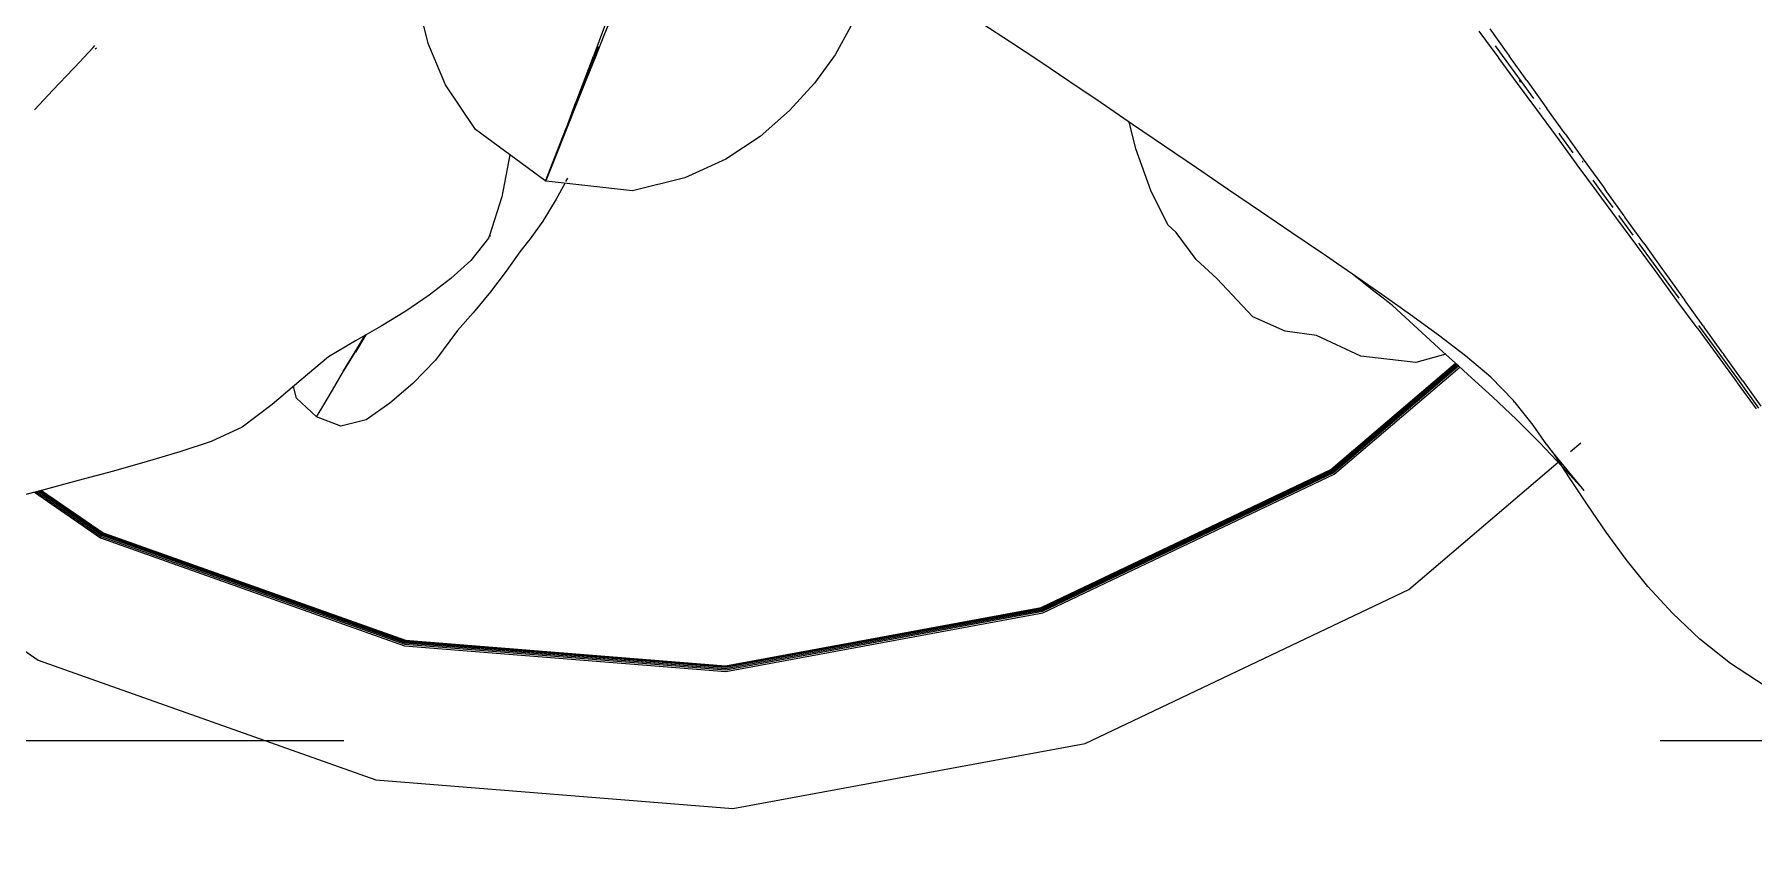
# Model space of a CAD drawing. Header units: metres. Extents: x 113 to 8702, y -1158 to 1243.
# Drawn here: x 5913.7875 to 5914.0155, y -734.5282 to -734.4196 of the extents above; entities that cross this region are included whole.
import ezdxf

# ---------------------------------------------------------------- set-up
doc = ezdxf.new("R2010")
doc.units = ezdxf.units.M
doc.header["$MEASUREMENT"] = 0
doc.layers.add('YELLOW', color=2, linetype='Continuous')

# ---------------------------------------------------------------- blocks, each defined once
blk = doc.blocks.new('EK')
at = {"color": 250}
for p, q in [((5902.5304, -832.7017), (5902.6138, -832.648)), ((5902.6192, -832.6545), (5902.532, -832.7113)), ((5902.6212, -832.6619), (5902.5373, -832.7172)), ((5903.489, -832.6796), (5903.4132, -832.7848)), ((5902.532, -832.7113), (5902.4441, -832.7686)), ((5902.5304, -832.7017), (5902.4459, -832.7561)), ((5902.4466, -832.7769), (5902.5343, -832.7191)), ((5902.535, -832.7187), (5902.5343, -832.7191)), ((5902.5373, -832.7172), (5902.535, -832.7187)), ((5902.4441, -832.7686), (5902.3556, -832.8263)), ((5902.4423, -832.7584), (5902.3573, -832.8131)), ((5902.3582, -832.835), (5902.4466, -832.7769)), ((5902.4423, -832.7584), (5902.4459, -832.7561)), ((5903.4132, -832.7848), (5903.3315, -832.877)), ((5902.3536, -832.8155), (5902.2684, -832.8703)), ((5902.3582, -832.835), (5902.2695, -832.8934)), ((5902.3556, -832.8263), (5902.3518, -832.8287)), ((5902.3536, -832.8155), (5902.3573, -832.8131)), ((5902.2628, -832.8867), (5902.1775, -832.9422)), ((5902.1792, -832.9283), (5902.2599, -832.8758)), ((5902.2695, -832.8934), (5902.1814, -832.9514)), ((5902.2599, -832.8758), (5902.2684, -832.8703)), ((5903.3315, -832.877), (5903.2462, -832.9583)), ((5902.0858, -832.9878), (5902.1704, -832.9334)), ((5902.1775, -832.9422), (5902.0883, -833.0004)), ((5902.1814, -832.9514), (5902.0952, -833.0081)), ((5902.1704, -832.9334), (5902.1792, -832.9283)), ((5903.2462, -832.9583), (5903.1589, -833.0303)), ((5902.0586, -833.0197), (5901.9991, -833.0585)), ((5902.0858, -832.9878), (5902.0008, -833.0426)), ((5902.0915, -833.0105), (5902.0033, -833.0686)), ((5902.0883, -833.0004), (5902.084, -833.0031)), ((5902.0952, -833.0081), (5902.0915, -833.0105)), ((5901.9965, -833.0453), (5901.9118, -833.0998)), ((5902.0033, -833.0686), (5901.9176, -833.125)), ((5901.9991, -833.0585), (5901.9946, -833.0614)), ((5901.9965, -833.0453), (5902.0008, -833.0426)), ((5903.1589, -833.0303), (5903.0706, -833.0944)), ((5901.8129, -833.1635), (5901.9019, -833.1063)), ((5901.9145, -833.127), (5901.8293, -833.1831)), ((5901.9101, -833.1164), (5901.88, -833.136)), ((5901.9019, -833.1063), (5901.9118, -833.0998)), ((5901.9692, -833.0779), (5901.9101, -833.1164)), ((5901.9176, -833.125), (5901.9145, -833.127)), ((5903.0706, -833.0944), (5902.9821, -833.1525)), ((5901.7309, -833.2162), (5901.8129, -833.1635)), ((5901.8201, -833.1662), (5901.8202, -833.1671)), ((5901.8225, -833.1647), (5901.8224, -833.166)), ((5901.8293, -833.1831), (5901.8261, -833.1852)), ((5902.9821, -833.1525), (5902.894, -833.2063)), ((5901.7309, -833.2162), (5901.6485, -833.2693)), ((5901.7336, -833.2314), (5901.7282, -833.2349)), ((5901.7913, -833.1938), (5901.7336, -833.2314)), ((5901.8261, -833.1852), (5901.7416, -833.2408)), ((5902.7248, -833.2511), (5902.699, -833.2174)), ((5902.8491, -833.2143), (5902.7208, -833.3091)), ((5902.8491, -833.2143), (5902.7703, -833.2789)), ((5902.894, -833.2063), (5902.8068, -833.2578)), ((5901.5627, -833.3245), (5901.6371, -833.2766)), ((5901.6371, -833.2766), (5901.6485, -833.2693)), ((5901.6478, -833.2913), (5901.648, -833.2918)), ((5901.6487, -833.2907), (5901.6491, -833.2912)), ((5901.7372, -833.2437), (5901.6502, -833.301)), ((5901.7416, -833.2408), (5901.7372, -833.2437)), ((5902.7703, -833.2789), (5902.6922, -833.345)), ((5902.7208, -833.3091), (5902.7676, -833.2812)), ((5903.1296, -833.7786), (5902.7557, -833.2913)), ((5902.8068, -833.2578), (5902.7703, -833.2789)), ((5901.5606, -833.3441), (5901.4759, -833.3992)), ((5901.5581, -833.3275), (5901.4783, -833.3788)), ((5901.5581, -833.3275), (5901.5627, -833.3245)), ((5901.6159, -833.308), (5901.5606, -833.3441)), ((5901.6502, -833.301), (5901.5655, -833.3567)), ((5902.6922, -833.345), (5902.6157, -833.4139)), ((5902.6998, -833.3231), (5902.6367, -833.3626)), ((5902.7001, -833.3224), (5902.6998, -833.3231)), ((5902.7208, -833.3091), (5902.7001, -833.3224)), ((5901.3908, -833.435), (5901.4656, -833.387)), ((5901.4759, -833.3992), (5901.4451, -833.4193)), ((5901.4656, -833.387), (5901.4736, -833.3818)), ((5901.4736, -833.3818), (5901.4783, -833.3788)), ((5901.5655, -833.3567), (5901.4845, -833.4101)), ((5901.5558, -833.3513), (5901.5619, -833.3474)), ((5902.6367, -833.3626), (5902.5623, -833.4161)), ((5901.4795, -833.4134), (5901.3964, -833.4681)), ((5901.4845, -833.4101), (5901.4795, -833.4134)), ((5902.5556, -833.421), (5902.4792, -833.4875)), ((5902.6157, -833.4139), (5902.5414, -833.4861)), ((5902.5619, -833.4174), (5902.5556, -833.421)), ((5902.5623, -833.4161), (5902.5619, -833.4174)), ((5902.4792, -833.4875), (5902.4084, -833.5635)), ((5902.5414, -833.4861), (5902.467, -833.5594)), ((5902.467, -833.5594), (5902.4393, -833.5867)), ((5902.4084, -833.5635), (5902.3396, -833.6443)), ((5902.4305, -833.5954), (5902.3921, -833.6334)), ((5902.431, -833.5949), (5902.4305, -833.5954)), ((5902.7426, -834.0021), (5902.4305, -833.5954)), ((5902.4322, -833.5938), (5902.431, -833.5949)), ((5902.7432, -834.0017), (5902.431, -833.5949)), ((5902.434, -833.592), (5902.4322, -833.5938)), ((5902.7446, -834.0009), (5902.4322, -833.5938)), ((5902.4393, -833.5867), (5902.434, -833.592)), ((5902.7468, -833.9997), (5902.434, -833.592)), ((5902.7497, -833.998), (5902.4363, -833.5897)), ((5902.7533, -833.9959), (5902.4393, -833.5867)), ((5902.7577, -833.9934), (5902.4429, -833.5832)), ((5902.3396, -833.6443), (5902.2713, -833.7282)), ((5902.3921, -833.6334), (5902.3164, -833.7081)), ((5902.4006, -833.6249), (5902.4215, -833.7202)), ((5902.3164, -833.7081), (5902.24, -833.7836)), ((5902.4215, -833.7202), (5902.3928, -833.8907)), ((5902.2713, -833.7282), (5902.2031, -833.8147)), ((5902.2031, -833.8147), (5902.1348, -833.9033)), ((5902.2153, -833.8117), (5902.1949, -833.835)), ((5902.2373, -833.7863), (5902.2153, -833.8117)), ((5902.24, -833.7836), (5902.2373, -833.7863)), ((5903.5587, -834.8145), (5903.1296, -833.7786)), ((5902.1949, -833.835), (5902.1475, -833.8889)), ((5902.1348, -833.9033), (5902.0983, -833.9515)), ((5902.1475, -833.8889), (5902.1348, -833.9033)), ((5902.3928, -833.8907), (5902.321, -834.0258)), ((5902.075, -833.9816), (5902.0662, -833.9938)), ((5902.0983, -833.9515), (5902.075, -833.9816)), ((5902.0662, -833.9938), (5901.9959, -834.0866)), ((5902.321, -834.0258), (5902.303, -834.123)), ((5903.127, -834.9302), (5902.7426, -834.0021)), ((5903.1293, -834.9296), (5902.7446, -834.0009)), ((5903.1317, -834.9289), (5902.7468, -833.9997)), ((5903.1349, -834.9281), (5902.7497, -833.998)), ((5903.139, -834.927), (5902.7533, -833.9959)), ((5903.1439, -834.9257), (5902.7577, -833.9934)), ((5901.9959, -834.0866), (5901.9243, -834.1811)), ((5902.303, -834.123), (5902.2528, -834.2223)), ((5901.9243, -834.1811), (5901.8516, -834.2769)), ((5902.2528, -834.2223), (5902.1268, -834.3283)), ((5901.8516, -834.2769), (5901.7783, -834.3734)), ((5902.1268, -834.3283), (5902.064, -834.39)), ((5901.7783, -834.3734), (5901.7048, -834.4701)), ((5902.064, -834.39), (5901.9767, -834.4481)), ((5901.7048, -834.4701), (5901.6317, -834.5665)), ((5901.9513, -834.4726), (5901.8412, -834.5207)), ((5901.9767, -834.4481), (5901.9513, -834.4726)), ((5901.8412, -834.5207), (5901.7082, -834.5609)), ((5901.6317, -834.5665), (5901.5594, -834.6618)), ((5901.7082, -834.5609), (5901.6234, -834.5774)), ((5901.5594, -834.6618), (5901.4887, -834.7554)), ((5901.4887, -834.7554), (5901.4204, -834.8466)), ((5901.4204, -834.8466), (5901.3551, -834.9346)), ((5903.7051, -835.9261), (5903.5587, -834.8145)), ((5901.3551, -834.9346), (5901.294, -835.0186)), ((5903.2581, -835.9261), (5903.127, -834.9302)), ((5903.2589, -835.9261), (5903.1277, -834.93)), ((5903.2605, -835.9261), (5903.1293, -834.9296)), ((5903.263, -835.9261), (5903.1317, -834.9289)), ((5903.2663, -835.9261), (5903.1349, -834.9281)), ((5903.2705, -835.9261), (5903.139, -834.927)), ((5903.2756, -835.9261), (5903.1439, -834.9257)), ((5901.2792, -835.4311), (5901.3668, -835.4851)), ((5901.3668, -835.4851), (5901.452, -835.5542)), ((5901.452, -835.5542), (5901.5334, -835.6364)), ((5901.5334, -835.6364), (5901.6091, -835.7325)), ((5901.6091, -835.7325), (5901.6752, -835.8439)), ((5901.6752, -835.8439), (5901.727, -835.9747)), ((5903.127, -836.922), (5903.2581, -835.9261)), ((5903.1277, -836.9222), (5903.2589, -835.9261)), ((5903.1293, -836.9227), (5903.2605, -835.9261)), ((5903.1317, -836.9233), (5903.263, -835.9261)), ((5903.1349, -836.9242), (5903.2663, -835.9261)), ((5903.139, -836.9253), (5903.2705, -835.9261)), ((5903.1439, -836.9266), (5903.2756, -835.9261)), ((5903.5587, -837.0377), (5903.7051, -835.9261)), ((5901.727, -835.9747), (5901.7584, -836.1406)), ((5901.7584, -836.1406), (5901.7151, -836.409)), ((5901.1983, -836.1824), (5901.2653, -836.2118)), ((5901.2022, -836.1738), (5901.2686, -836.2045)), ((5901.2653, -836.2118), (5901.3315, -836.2408)), ((5901.2686, -836.2045), (5901.3342, -836.2348)), ((5901.4711, -836.3), (5901.3009, -836.2234)), ((5901.3988, -836.2704), (5901.3315, -836.2408)), ((5901.3342, -836.2348), (5901.401, -836.2656)), ((5901.4713, -836.3022), (5901.3988, -836.2704)), ((5901.401, -836.2656), (5901.4728, -836.2987)), ((5901.4729, -836.3029), (5901.4713, -836.3022)), ((5901.4728, -836.2987), (5901.5528, -836.3355)), ((5901.5516, -836.3369), (5901.4729, -836.3029)), ((5901.5516, -836.3369), (5901.5204, -836.3222)), ((5901.5523, -836.3366), (5901.5516, -836.3369)), ((5901.5518, -836.3377), (5901.5516, -836.3369)), ((5901.6414, -836.3773), (5901.5518, -836.3377)), ((5901.6416, -836.3768), (5901.5523, -836.3366)), ((5901.5528, -836.3355), (5901.6418, -836.3763)), ((5901.7084, -836.3414), (5901.7193, -836.3479)), ((5901.7245, -836.3509), (5901.7729, -836.3798)), ((5901.7123, -836.4131), (5901.5422, -836.6208)), ((5901.7145, -836.4102), (5901.6414, -836.3773)), ((5901.7136, -836.4099), (5901.6416, -836.3768)), ((5901.6418, -836.3763), (5901.7136, -836.4099)), ((5901.7145, -836.4102), (5901.7123, -836.4131)), ((5901.7148, -836.4095), (5901.7136, -836.4099)), ((5901.7729, -836.3798), (5901.839, -836.4253)), ((5901.839, -836.4253), (5901.8921, -836.468)), ((5901.6268, -836.5175), (5901.756, -836.5499)), ((5901.8921, -836.468), (5901.8988, -836.4739)), ((5901.8988, -836.4739), (5901.9312, -836.5022)), ((5901.9312, -836.5022), (5901.9899, -836.5479)), ((5901.756, -836.5499), (5901.8749, -836.5945)), ((5901.9899, -836.5479), (5902.0518, -836.6005)), ((5901.5422, -836.6208), (5901.3972, -836.7073)), ((5901.8749, -836.5945), (5901.8766, -836.5902)), ((5901.8749, -836.5945), (5901.8805, -836.5966)), ((5901.8805, -836.5966), (5901.8839, -836.5979)), ((5901.8839, -836.5979), (5901.9504, -836.6572)), ((5902.0518, -836.6005), (5902.1144, -836.6577)), ((5901.9504, -836.6572), (5902.0038, -836.7226)), ((5902.1144, -836.6577), (5902.1668, -836.7103)), ((5901.3972, -836.7073), (5901.265, -836.7552)), ((5902.0038, -836.7226), (5902.0525, -836.7932)), ((5902.1668, -836.7103), (5902.256, -836.7834)), ((5901.265, -836.7552), (5901.1377, -836.7796)), ((5902.256, -836.7834), (5902.3256, -836.8584)), ((5902.0525, -836.7932), (5902.0979, -836.8684)), ((5902.0979, -836.8684), (5902.1411, -836.9476)), ((5902.3256, -836.8584), (5902.3835, -836.9328)), ((5902.1411, -836.9476), (5902.183, -837.0306)), ((5902.3835, -836.9328), (5902.4313, -837.0093)), ((5902.7426, -837.8501), (5903.127, -836.922)), ((5902.7432, -837.8505), (5903.1277, -836.9222)), ((5902.7446, -837.8513), (5903.1293, -836.9227)), ((5902.7468, -837.8525), (5903.1317, -836.9233)), ((5902.7497, -837.8542), (5903.1349, -836.9242)), ((5902.7533, -837.8563), (5903.139, -836.9253)), ((5902.7577, -837.8588), (5903.1439, -836.9266)), ((5902.2178, -837.0321), (5902.1658, -836.9967)), ((5902.1658, -836.9967), (5902.2181, -837.0317)), ((5902.2172, -837.033), (5902.167, -836.999)), ((5902.183, -837.0306), (5902.2288, -837.117)), ((5902.2749, -837.0722), (5902.2172, -837.033)), ((5902.2753, -837.0716), (5902.2178, -837.0321)), ((5902.4313, -837.0093), (5902.4473, -837.0898)), ((5903.1296, -838.0736), (5903.5587, -837.0377)), ((5902.2761, -837.0729), (5902.2749, -837.0722)), ((5902.2761, -837.0729), (5902.2753, -837.0716)), ((5902.3332, -837.1096), (5902.2761, -837.0729)), ((5902.3879, -837.1465), (5902.3332, -837.1096)), ((5902.4473, -837.0898), (5902.4141, -837.1643)), ((5902.2288, -837.117), (5902.2965, -837.2068)), ((5902.4141, -837.1643), (5902.3528, -837.2235)), ((5902.4141, -837.1643), (5902.3879, -837.1465)), ((5902.2965, -837.2068), (5902.3686, -837.3008)), ((5902.3528, -837.2235), (5902.3153, -837.2313)), ((5902.3686, -837.3008), (5902.4343, -837.3987)), ((5902.4343, -837.3987), (5902.4748, -837.4973)), ((5902.4748, -837.4973), (5902.5019, -837.5975)), ((5902.5019, -837.5975), (5902.527, -837.7011)), ((5902.527, -837.7011), (5902.5511, -837.8081)), ((5901.2238, -837.8028), (5901.2182, -837.797)), ((5901.2822, -837.8638), (5901.2238, -837.8028)), ((5901.2264, -837.7925), (5901.2296, -837.7966)), ((5902.5511, -837.8081), (5902.5752, -837.9195)), ((5901.2875, -837.8694), (5901.2822, -837.8638)), ((5902.5999, -838.036), (5902.7426, -837.8501)), ((5902.5999, -838.036), (5902.7432, -837.8505)), ((5902.6005, -838.0391), (5902.7446, -837.8513)), ((5902.6012, -838.0422), (5902.7468, -837.8525)), ((5902.6021, -838.0465), (5902.7497, -837.8542)), ((5902.6033, -838.0519), (5902.7533, -837.8563)), ((5902.6046, -838.0583), (5902.7577, -837.8588)), ((5901.2875, -837.8694), (5901.351, -837.9357)), ((5902.5752, -837.9195), (5902.5999, -838.036)), ((5901.351, -837.9357), (5901.4093, -837.9966)), ((5902.6001, -838.037), (5902.5999, -838.036)), ((5902.6001, -838.037), (5902.6256, -838.1571)), ((5902.7113, -838.6188), (5903.1296, -838.0736))]:
    blk.add_line(p, q, dxfattribs=at)

msp = doc.modelspace()

# ---------------------------------------------------------------- hatches: boundary and pattern name
at = {"layer": 'YELLOW'}
h = msp.add_hatch(dxfattribs=at)
h.set_pattern_fill('ANSI31', color=15, scale=0.8983, angle=315)
h.set_pattern_definition([(0, (0.55346, 22.75361), (3e-17, 0.1122875), [])])
edge = h.paths.add_edge_path()
edge.add_line((5914.16149, -732.82808), (5914.16149, -732.77525))
edge.add_line((5914.16149, -732.77525), (5913.60805, -732.77525))
edge.add_line((5913.60805, -732.77525), (5913.60805, -732.65859))
edge.add_line((5913.60805, -732.65859), (5912.99605, -732.65859))
edge.add_line((5912.99605, -732.65859), (5912.99605, -732.74774))
edge.add_line((5912.99605, -732.74774), (5913.01781, -732.74774))
edge.add_line((5913.01781, -732.74774), (5912.99605, -732.79228))
edge.add_line((5912.99605, -732.79228), (5912.97429, -732.74774))
edge.add_line((5912.97429, -732.74774), (5912.99605, -732.74774))
edge.add_line((5912.99605, -732.74774), (5912.99605, -732.65859))
edge.add_line((5912.99605, -732.65859), (5912.35455, -732.65859))
edge.add_line((5912.35455, -732.65859), (5912.35455, -732.76401))
edge.add_line((5912.35455, -732.76401), (5911.79583, -732.76401))
edge.add_line((5911.79583, -732.76401), (5911.79583, -732.78508))
edge.add_line((5911.79583, -732.78508), (5911.88012, -732.78508))
edge.add_line((5911.88012, -732.78508), (5911.88012, -732.80615))
edge.add_line((5911.88012, -732.80615), (5911.33224, -732.80615))
edge.add_line((5911.33224, -732.80615), (5911.33224, -732.78508))
edge.add_line((5911.33224, -732.78508), (5911.41653, -732.78508))
edge.add_line((5911.41653, -732.78508), (5911.41653, -732.76401))
edge.add_line((5911.41653, -732.76401), (5910.85781, -732.76401))
edge.add_arc((5910.85781, -732.77719), 0.01318, 90, 180.0005)
edge.add_line((5910.84463, -732.77719), (5910.84465, -734.61234))
edge.add_line((5910.84465, -734.61234), (5911.79848, -734.61234))
edge.add_line((5911.79848, -734.61234), (5914.16149, -734.61234))
edge.add_line((5914.16149, -734.61234), (5914.16149, -733.97952))
edge.add_line((5914.16149, -733.97952), (5914.14837, -733.97932))
edge.add_line((5914.14837, -733.97932), (5913.0625, -733.96263))
edge.add_line((5913.0625, -733.96263), (5913.0625, -733.9626))
edge.add_line((5913.0625, -733.9626), (5913.02803, -733.96207))
edge.add_arc((5914.1787, -733.97875), 1.1508, 90.85685, 179.1691, ccw=False)
h.paths.add_polyline_path([(5912.37535, -733.8904), (5912.37535, -734.53879), (5911.72763, -734.53879), (5911.72763, -733.8904), (5912.28807, -733.8904), (5912.28807, -733.87085), (5912.35553, -733.87085), (5912.35553, -733.8904)], flags=16)
h.paths.add_polyline_path([(5912.35846, -733.90728), (5912.35846, -734.5219), (5911.82286, -734.5219), (5911.82286, -733.90728)], flags=0)
h.paths.add_polyline_path([(5913.63819, -734.06349), (5913.63819, -734.53321), (5912.45799, -734.53321), (5912.45799, -734.06349)], flags=16)
h.paths.add_polyline_path([(5913.61221, -734.08946), (5913.61221, -734.50723), (5912.48397, -734.50723), (5912.48397, -734.08946)], flags=0)
edge = h.paths.add_edge_path(flags=16)
edge.add_arc((5913.91581, -734.35633), 0.17948, 0, 360)

# ---------------------------------------------------------------- block references
at = {"layer": 'YELLOW', "color": 252, "xscale": 0.04235995126399837, "yscale": 0.04235995126399837, "zscale": 0.04235995126399837, "rotation": 272.9502569749219}
msp.add_blockref('EK', (5936.3716, -482.9505), dxfattribs=at)

doc.saveas('drawing.dxf')
